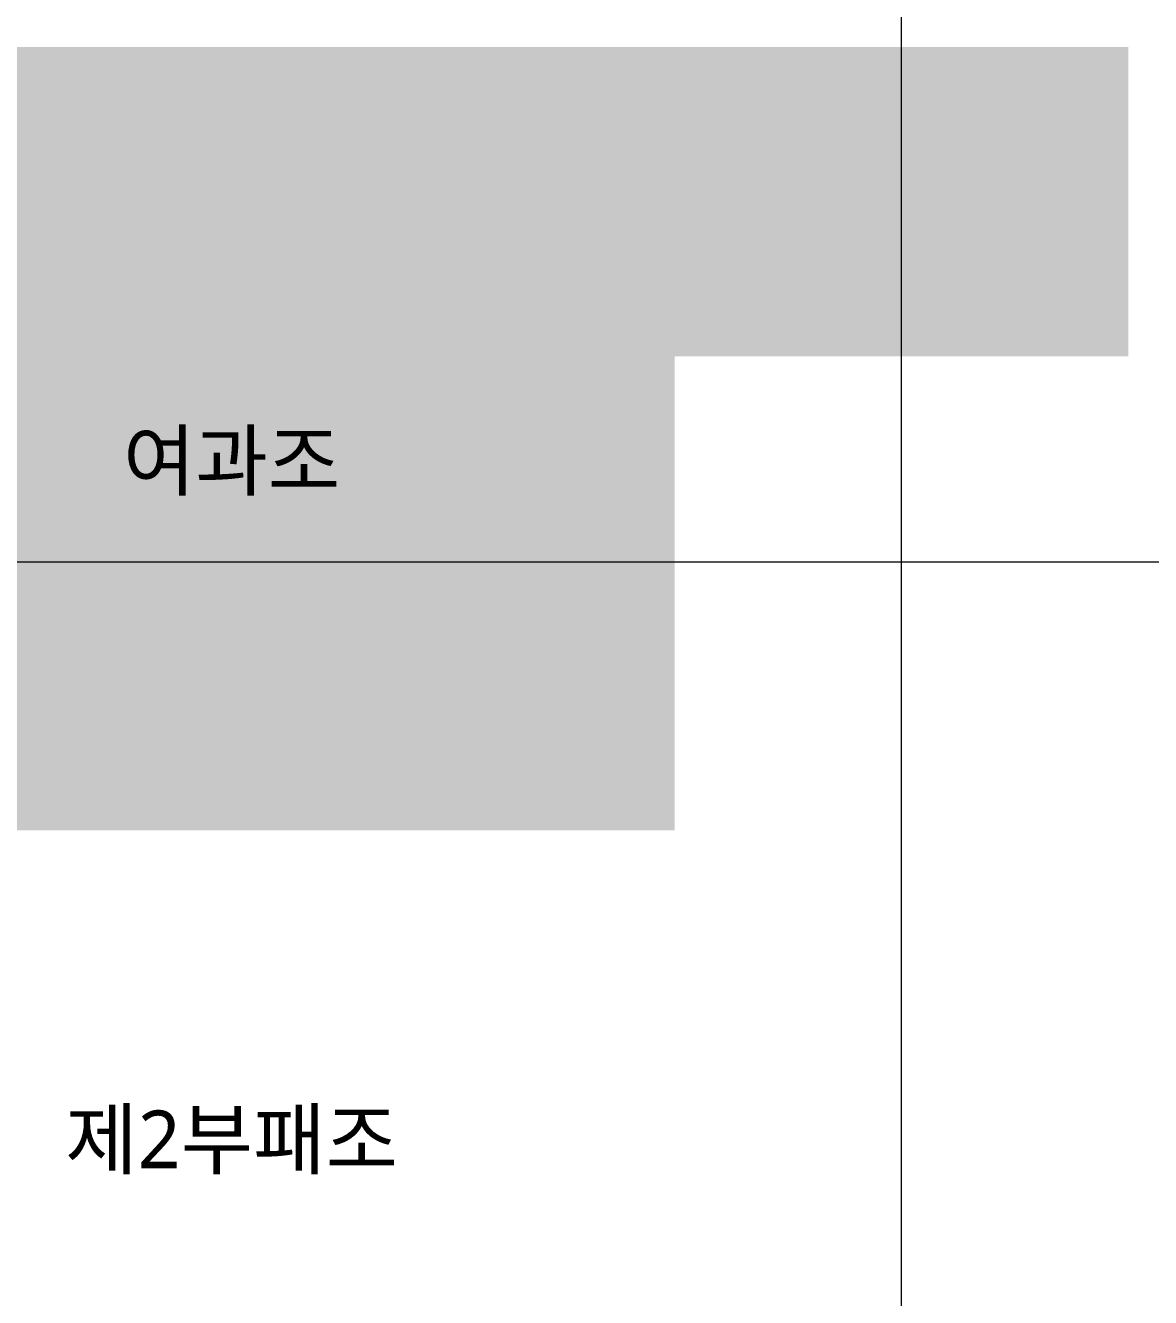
# Model space of a CAD drawing. Header units: millimetres. Extents: x 169673 to 334584, y 156879 to 224061.
# Drawn here: x 310010 to 312739, y 214246 to 217332 of the extents above; entities that cross this region are included whole.
import ezdxf
from ezdxf.enums import TextEntityAlignment as Align

# ---------------------------------------------------------------- set-up
doc = ezdxf.new("R2010")
doc.units = ezdxf.units.MM
doc.header["$LTSCALE"] = 40
doc.header["$MEASUREMENT"] = 0
doc.linetypes.add('CEN', pattern=[62, 60, -1, 0, -1])
for name, color, linetype, lineweight in [('A-AXIS-LINE', 1, 'CEN', 15), ('A-MKXX-NAME', 3, 'CONTINUOUS', 25), ('A-XXXX-HATC', 8, 'CONTINUOUS', 18)]:
    doc.layers.add(name, color=color, linetype=linetype, lineweight=lineweight)
doc.styles.add('맑은고딕', font='malgun.ttf')

msp = doc.modelspace()

# ---------------------------------------------------------------- hatches: boundary and pattern name
at = {"layer": 'A-XXXX-HATC'}
h = msp.add_hatch(dxfattribs=at)
h.set_pattern_fill('GRAVEL', color=256, scale=300)
h.set_pattern_definition([(228.0127875, (-56026.55, -586.849), (-2400, -2700), [40.3608, -3995.72641]), (184.9697407, (-56053.551, -616.849), (3600, 300), [69.2604, -6856.77743]), (132.510447, (-56122.551, -622.849), (3000, -3300), [48.8364, -4834.80978]), (267.273689, (-56239.551, -697.849), (300, 6000), [63.0714, -6244.06741]), (292.833654, (-56242.551, -760.849), (-1500, 3600), [61.8465, -6122.81194]), (357.273689, (-56218.551, -817.849), (-6000, 300), [63.0714, -6244.06741]), (37.6942405, (-56155.551, -820.849), (-3900, -3000), [83.4087, -8257.45456]), (72.2553284, (-56089.551, -769.849), (2100, 6600), [78.7464, -7795.89645]), (121.4295656, (-56065.551, -694.849), (-2400, 3900), [63.285, -6265.22193]), (175.236358, (-56098.55, -640.849), (3300, -300), [72.2496, -3540.22877]), (222.3974378, (-56170.551, -634.849), (-3600, -3300), [93.4344, -9250.0125]), (138.814075, (-55942.55, -700.849), (-2100, 1800), [31.8903, -3157.15344]), (171.4692344, (-55966.551, -679.849), (3900, -600), [60.6711, -6006.45342]), (225, (-56026.55, -670.85), (-3e-14, -300), [42.4263, -381.83777]), (203.19859, (-56047.55, -634.85), (1500, 600), [22.8474, -2261.88453]), (291.80141, (-56068.55, -643.85), (-300, 900), [32.3109, -1583.23854]), (30.963757, (-56056.55, -673.85), (900, 600), [52.4787, -1696.80687]), (161.56505, (-56011.55, -646.85), (600, -300), [37.9473, -910.736]), (16.3895403, (-56242.551, -643.849), (3000, 900), [53.16, -5262.85354]), (70.346176, (-56191.551, -628.849), (-1200, -3300), [44.5983, -4415.22232]), (293.19859, (-56011.55, -586.85), (-600, 1500), [45.6945, -2239.03743]), (343.6104597, (-55993.551, -628.849), (-3000, 900), [53.16, -5262.85354]), (339.443955, (-56242.55, -829.85), (-1500, 600), [51.264, -2511.93712]), (294.7751406, (-56194.551, -847.849), (-1500, 3300), [42.9534, -4252.39292]), (66.80141, (-56008.55, -886.85), (600, 1500), [45.6945, -2239.03743]), (17.3540246, (-55990.551, -844.849), (-3900, -1200), [50.2893, -4978.62708]), (69.443955, (-56155.55, -886.85), (-600, -1500), [25.632, -2537.56912]), (101.309932, (-56026.55, -886.85), (-300, 1200), [15.297, -1514.40885]), (165.963757, (-56029.55, -871.85), (900, -300), [61.8465, -1175.08519]), (186.009006, (-56089.551, -856.849), (3000, 300), [57.315, -5674.17695]), (303.690068, (-56056.55, -700.85), (-300, 600), [43.2666, -1038.39878]), (353.1572266, (-56032.551, -736.849), (5100, -600), [75.5382, -7478.26879]), (60.945396, (-55957.55, -745.849), (-1200, -2100), [30.8868, -3057.80224]), (90, (-55942.55, -718.85), (-300, 300), [18, -282]), (120.256437, (-56095.55, -847.849), (1200, -2100), [41.6772, -4126.056]), (48.0127875, (-56116.55, -811.849), (2400, 2700), [80.7216, -3955.36561]), (0, (-56062.55, -751.85), (300, 300), [78, -222]), (325.3048465, (-55984.551, -751.849), (3000, -2100), [47.4342, -4695.9823]), (254.054604, (-55945.55, -778.85), (-300, -1200), [43.6806, -2140.35237]), (207.6459754, (-55957.551, -820.849), (-5700, -3000), [71.1195, -7040.84225]), (175.4260787, (-56020.551, -853.849), (-3900, 300), [75.2397, -7448.72202])])
h.paths.add_polyline_path([(312685, 217280), (312685, 216530), (311585, 216530), (311585, 215380), (308335, 215380), (308335, 217280)])

# ---------------------------------------------------------------- linework, layer by layer
at = {"layer": 'A-AXIS-LINE', "ltscale": 50}
for p, q in [((312135, 207980), (312135, 220680)), ((314285, 216030), (306735, 216030))]:
    msp.add_line(p, q, dxfattribs=at)

# ---------------------------------------------------------------- texts
at = {"layer": 'A-MKXX-NAME', "style": '맑은고딕'}
for s, p in [('여과조', (310510, 216276.5)), ('제2부패조', (310510, 214630))]:
    msp.add_text(s, height=140, dxfattribs=at).set_placement(p, align=Align.MIDDLE_CENTER)

doc.saveas('drawing.dxf')
